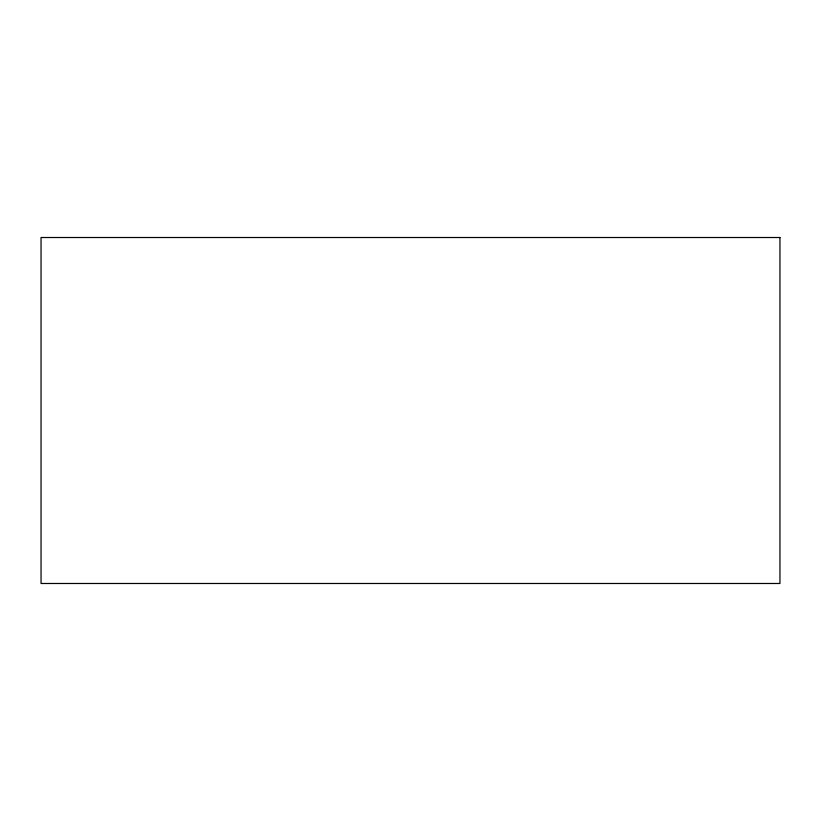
<?xml version="1.0" encoding="UTF-8"?>
<svg xmlns="http://www.w3.org/2000/svg" width="821" height="821" viewBox="0 0 821 821"><rect width="100%" height="100%" fill="white"/><g stroke="black" fill="none" stroke-linecap="round" stroke-linejoin="round"><path stroke-width="1.23" d="M779.95 237.515L41.05 237.515L41.05 583.485L779.95 583.485L779.95 237.515"/></g></svg>
